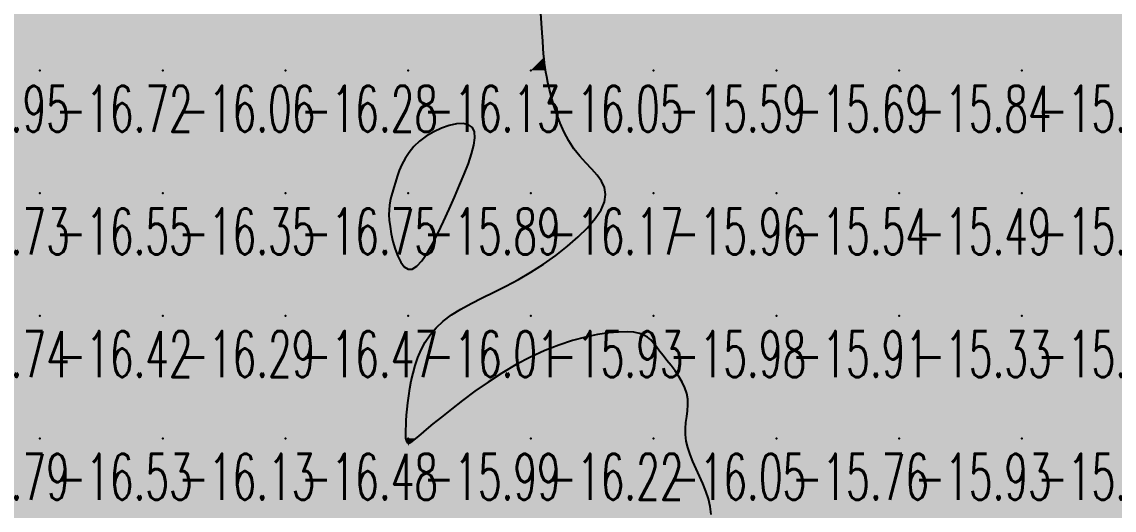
# Model space of a CAD drawing. Header units: millimetres. Extents: x 88261 to 90953, y 390274 to 392322.
# Drawn here: x 89458.8 to 89547.8, y 391521.4 to 391561.2 of the extents above; entities that cross this region are included whole.
import ezdxf
from ezdxf.enums import TextEntityAlignment as Align

# ---------------------------------------------------------------- set-up
doc = ezdxf.new("R2010")
doc.units = ezdxf.units.MM
doc.header["$LTSCALE"] = 25
for name, color, linetype in [('CN_03_00', 7, 'Continuous'), ('COTEAlt', 7, 'Continuous'), ('TN_COLORIAGE', 7, 'Continuous')]:
    doc.layers.add(name, color=color, linetype=linetype)
doc.styles.add('Simplex 1.0', font='Simplex.shx', dxfattribs={"width": 0.99, "height": 2.5})
doc.styles.get("Standard").update_dxf_attribs({"font": 'times.ttf'})

# ---------------------------------------------------------------- blocks, each defined once
blk = doc.blocks.new('COTE')
at = {"color": 0}
blk.add_point((0, 0), dxfattribs=at)
at = {"layer": 'COTEAlt'}
blk.add_attdef('ALT', text='', height=3.75, dxfattribs=at).set_placement((1.25, -1.25), align=Align.TOP_LEFT)

msp = doc.modelspace()

# ---------------------------------------------------------------- linework, layer by layer
at = {"layer": 'CN_03_00', "elevation": -16, "flags": 128}
msp.add_lwpolyline([(89514.94, 391521.047), (89514.852, 391521.681), (89514.708, 391522.308), (89514.509, 391522.931), (89514.266, 391523.549), (89513.999, 391524.159), (89513.723, 391524.76), (89513.458, 391525.349), (89513.22, 391525.924), (89513.027, 391526.484), (89512.897, 391527.025), (89512.84, 391527.547), (89512.843, 391528.052), (89512.885, 391528.543), (89512.945, 391529.023), (89513.002, 391529.495), (89513.037, 391529.961), (89513.028, 391530.425), (89512.955, 391530.891), (89512.803, 391531.358), (89512.583, 391531.825), (89512.31, 391532.287), (89512.001, 391532.739), (89511.672, 391533.177), (89511.339, 391533.596), (89511.018, 391533.992), (89510.726, 391534.36), (89510.473, 391534.696), (89510.242, 391534.997), (89510.011, 391535.261), (89509.758, 391535.485), (89509.462, 391535.666), (89509.099, 391535.801), (89508.647, 391535.889), (89508.085, 391535.926), (89507.396, 391535.909), (89506.591, 391535.834), (89505.684, 391535.696), (89504.694, 391535.489), (89503.635, 391535.208), (89502.525, 391534.849), (89501.378, 391534.406), (89500.212, 391533.873), (89499.043, 391533.252), (89497.888, 391532.563), (89496.765, 391531.83), (89495.693, 391531.08), (89494.689, 391530.337), (89493.771, 391529.629), (89492.957, 391528.979), (89492.265, 391528.415), (89491.707, 391527.954), (89491.273, 391527.591), (89490.944, 391527.316), (89490.706, 391527.115), (89490.54, 391526.977), (89490.43, 391526.891), (89490.361, 391526.845), (89490.313, 391526.826), (89490.275, 391526.825), (89490.242, 391526.838), (89490.213, 391526.861), (89490.189, 391526.893), (89490.168, 391526.93), (89490.149, 391526.971), (89490.132, 391527.012), (89490.117, 391527.05), (89490.102, 391527.086), (89490.088, 391527.126), (89490.076, 391527.179), (89490.066, 391527.256), (89490.059, 391527.364), (89490.056, 391527.513), (89490.057, 391527.712), (89490.063, 391527.971), (89490.075, 391528.295), (89490.094, 391528.682), (89490.124, 391529.123), (89490.166, 391529.613), (89490.223, 391530.145), (89490.297, 391530.711), (89490.39, 391531.306), (89490.505, 391531.923), (89490.645, 391532.554), (89490.819, 391533.193), (89491.035, 391533.833), (89491.305, 391534.467), (89491.637, 391535.087), (89492.041, 391535.687), (89492.526, 391536.26), (89493.102, 391536.799), (89493.775, 391537.3), (89494.537, 391537.773), (89495.374, 391538.232), (89496.274, 391538.691), (89497.225, 391539.163), (89498.214, 391539.661), (89499.229, 391540.201), (89500.258, 391540.794), (89501.285, 391541.45), (89502.286, 391542.157), (89503.234, 391542.898), (89504.103, 391543.657), (89504.866, 391544.417), (89505.497, 391545.16), (89505.967, 391545.871), (89506.252, 391546.532), (89506.334, 391547.132), (89506.236, 391547.682), (89505.993, 391548.199), (89505.637, 391548.699), (89505.202, 391549.197), (89504.721, 391549.712), (89504.229, 391550.259), (89503.758, 391550.854), (89503.336, 391551.508), (89502.966, 391552.208), (89502.644, 391552.932), (89502.367, 391553.662), (89502.132, 391554.377), (89501.935, 391555.059), (89501.773, 391555.686), (89501.643, 391556.239), (89501.54, 391556.706), (89501.462, 391557.106), (89501.402, 391557.467), (89501.357, 391557.815), (89501.321, 391558.177), (89501.289, 391558.581), (89501.258, 391559.054), (89501.221, 391559.622), (89501.177, 391560.303), (89501.126, 391561.076), (89501.073, 391561.911)], dxfattribs=at)
msp.add_lwpolyline([(89488.87, 391543.918), (89489.008, 391543.295), (89489.183, 391542.674), (89489.395, 391542.097), (89489.642, 391541.604), (89489.924, 391541.235), (89490.24, 391541.031), (89490.588, 391541.033), (89490.968, 391541.269), (89491.373, 391541.717), (89491.798, 391542.342), (89492.237, 391543.109), (89492.685, 391543.985), (89493.134, 391544.933), (89493.58, 391545.92), (89494.015, 391546.91), (89494.433, 391547.874), (89494.818, 391548.792), (89495.153, 391549.652), (89495.421, 391550.439), (89495.605, 391551.14), (89495.687, 391551.741), (89495.651, 391552.228), (89495.478, 391552.587), (89495.161, 391552.808), (89494.721, 391552.9), (89494.187, 391552.877), (89493.591, 391552.75), (89492.963, 391552.534), (89492.331, 391552.241), (89491.726, 391551.884), (89491.179, 391551.477), (89490.712, 391551.031), (89490.323, 391550.557), (89490.001, 391550.066), (89489.739, 391549.567), (89489.525, 391549.07), (89489.35, 391548.586), (89489.204, 391548.125), (89489.079, 391547.697), (89488.966, 391547.307), (89488.867, 391546.945), (89488.786, 391546.595), (89488.726, 391546.243), (89488.691, 391545.873), (89488.684, 391545.469), (89488.71, 391545.018), (89488.771, 391544.502), (89488.87, 391543.918)], close=True, dxfattribs=at)
at = {"layer": 'TN_COLORIAGE', "color": 183}
for points in [[(89450.249, 391557.239, -16.975), (89460.249, 391557.239, -16.975), (89460.249, 391567.239, -16.975)], [(89450.249, 391567.239, -16.975), (89450.249, 391557.239, -16.975), (89460.249, 391567.239, -16.975)], [(89460.249, 391557.239, -16.307), (89470.249, 391557.239, -16.307), (89470.249, 391567.239, -16.307)], [(89460.249, 391567.239, -16.307), (89460.249, 391557.239, -16.307), (89470.249, 391567.239, -16.307)], [(89470.249, 391567.239, -16), (89479.973, 391567.239, -16), (89470.249, 391557.239, -16), (89478.939, 391565.929, -16)], [(89480.249, 391557.239, -16.509), (89490.249, 391557.239, -16.509), (89490.249, 391567.239, -16.509)], [(89490.249, 391567.239, -16), (89480.417, 391567.239, -16), (89480.249, 391557.239, -16), (89480.249, 391566.937, -16)], [(89490.249, 391557.239, -16.02), (89500.249, 391557.239, -16.02), (89500.249, 391567.239, -16.02)], [(89490.249, 391567.239, -16.02), (89490.249, 391557.239, -16.02), (89500.249, 391567.239, -16.02)], [(89500.249, 391557.239, -16), (89501.323, 391558.314, -16), (89500.249, 391567.239, -16), (89500.695, 391567.239, -16)], [(89480.249, 391557.239, -16), (89480.249, 391566.937, -16), (89470.249, 391557.239, -16), (89478.939, 391565.929, -16)], [(89501.323, 391558.314, -16.05), (89501.34, 391557.239, -16.05), (89500.249, 391557.239, -16.05)], [(89450.249, 391547.239, -16.724), (89460.249, 391547.239, -16.724), (89460.249, 391557.239, -16.724)], [(89450.249, 391557.239, -16.724), (89450.249, 391547.239, -16.724), (89460.249, 391557.239, -16.724)], [(89460.249, 391547.239, -16.058), (89470.249, 391547.239, -16.058), (89470.249, 391557.239, -16.058)], [(89460.249, 391557.239, -16.058), (89460.249, 391547.239, -16.058), (89470.249, 391557.239, -16.058)], [(89470.249, 391547.239, -16.279), (89480.249, 391547.239, -16.279), (89480.249, 391557.239, -16.279)], [(89470.249, 391557.239, -16.279), (89470.249, 391547.239, -16.279), (89480.249, 391557.239, -16.279)], [(89480.249, 391547.239, -16), (89488.968, 391547.239, -16), (89490.249, 391557.239, -16), (89490.249, 391551.88, -16)], [(89480.249, 391557.239, -16.127), (89480.249, 391547.239, -16.127), (89490.249, 391557.239, -16.127)], [(89490.249, 391557.239, -16), (89490.249, 391551.88, -16), (89500.249, 391557.239, -16), (89497.109, 391554.1, -16)], [(89500.249, 391547.239, -16), (89494.183, 391547.239, -16), (89500.249, 391557.239, -16), (89497.109, 391554.1, -16)], [(89500.249, 391547.239, -16), (89503.171, 391550.161, -16), (89500.249, 391557.239, -16), (89501.34, 391557.239, -16)], [(89503.171, 391550.161, -16.17), (89508.523, 391547.239, -16.17), (89500.249, 391547.239, -16.17)], [(89450.249, 391547.239, -16.547), (89450.249, 391537.239, -16.547), (89460.249, 391547.239, -16.547)], [(89450.249, 391537.239, -16.547), (89460.249, 391537.239, -16.547), (89460.249, 391547.239, -16.547)], [(89460.249, 391547.239, -16.347), (89460.249, 391537.239, -16.347), (89470.249, 391547.239, -16.347)], [(89460.249, 391537.239, -16.347), (89470.249, 391537.239, -16.347), (89470.249, 391547.239, -16.347)], [(89470.249, 391547.239, -16.749), (89470.249, 391537.239, -16.749), (89480.249, 391547.239, -16.749)], [(89470.249, 391537.239, -16.749), (89480.249, 391537.239, -16.749), (89480.249, 391547.239, -16.749)], [(89480.249, 391547.239, -16), (89488.968, 391547.239, -16), (89480.249, 391537.239, -16), (89488.352, 391545.342, -16)], [(89500.249, 391547.239, -16), (89500.249, 391540.071, -16), (89490.249, 391537.239, -16), (89492.029, 391537.239, -16)], [(89500.249, 391547.239, -16), (89494.183, 391547.239, -16), (89490.249, 391537.239, -16), (89490.249, 391538.405, -16)], [(89500.249, 391540.071, -16.17), (89508.523, 391547.239, -16.17), (89500.249, 391547.239, -16.17)], [(89480.249, 391537.239, -16), (89488.352, 391545.342, -16), (89490.249, 391537.239, -16), (89490.249, 391538.405, -16)], [(89450.249, 391537.239, -16.424), (89450.249, 391527.239, -16.424), (89460.249, 391537.239, -16.424)], [(89450.249, 391527.239, -16.424), (89460.249, 391527.239, -16.424), (89460.249, 391537.239, -16.424)], [(89460.249, 391527.239, -16.289), (89470.249, 391527.239, -16.289), (89470.249, 391537.239, -16.289)], [(89460.249, 391537.239, -16.289), (89460.249, 391527.239, -16.289), (89470.249, 391537.239, -16.289)], [(89470.249, 391527.239, -16.47), (89480.249, 391527.239, -16.47), (89480.249, 391537.239, -16.47)], [(89470.249, 391537.239, -16.47), (89470.249, 391527.239, -16.47), (89480.249, 391537.239, -16.47)], [(89480.249, 391527.239, -16), (89490.005, 391527.239, -16), (89490.249, 391537.239, -16), (89490.249, 391531.764, -16)], [(89480.249, 391537.239, -16.015), (89480.249, 391527.239, -16.015), (89490.249, 391537.239, -16.015)], [(89492.029, 391537.239, -16.015), (89490.249, 391531.764, -16.015), (89490.249, 391537.239, -16.015)], [(89500.249, 391534.877, -16.217), (89509.503, 391536.493, -16.217), (89500.249, 391527.239, -16.217)], [(89500.249, 391527.239, -16), (89509.503, 391536.493, -16), (89510.249, 391527.239, -16), (89510.249, 391534.704, -16)], [(89500.249, 391534.877, -16.217), (89490.773, 391527.239, -16.217), (89500.249, 391527.239, -16.217)], [(89513.86, 391530.85, -16.051), (89510.249, 391534.704, -16.051), (89510.249, 391527.239, -16.051)], [(89512.042, 391527.239, -16.051), (89513.86, 391530.85, -16.051), (89510.249, 391527.239, -16.051)], [(89457.675, 391517.239, -16.533), (89460.249, 391519.38, -16.533), (89450.249, 391517.239, -16.533), (89460.249, 391527.239, -16.533)], [(89450.249, 391527.239, -16.533), (89450.249, 391517.239, -16.533), (89460.249, 391527.239, -16.533)], [(89460.249, 391519.38, -16.132), (89461.526, 391518.516, -16.132), (89460.249, 391527.239, -16.132), (89470.249, 391527.239, -16.132)], [(89461.75, 391517.239, -16.132), (89461.526, 391518.516, -16.132), (89470.249, 391517.239, -16.132), (89470.249, 391527.239, -16.132)], [(89470.249, 391527.239, -16.48), (89470.249, 391517.239, -16.48), (89480.249, 391527.239, -16.48)], [(89470.249, 391517.239, -16.48), (89480.249, 391517.239, -16.48), (89480.249, 391527.239, -16.48)], [(89480.249, 391517.239, -16), (89490.111, 391527.102, -16), (89480.249, 391527.239, -16), (89490.005, 391527.239, -16)], [(89480.249, 391517.239, -16), (89490.111, 391527.102, -16), (89490.249, 391517.239, -16), (89490.249, 391526.654, -16)], [(89500.249, 391527.239, -16), (89490.773, 391527.239, -16), (89490.249, 391517.239, -16), (89490.249, 391526.654, -16)], [(89490.249, 391517.239, -16.217), (89500.249, 391517.239, -16.217), (89500.249, 391527.239, -16.217)], [(89500.249, 391527.239, -16.051), (89500.249, 391517.239, -16.051), (89510.249, 391527.239, -16.051)], [(89500.249, 391517.239, -16.051), (89510.249, 391517.239, -16.051), (89510.249, 391527.239, -16.051)], [(89510.249, 391517.239, -16), (89515.352, 391522.343, -16), (89510.249, 391527.239, -16), (89512.042, 391527.239, -16)], [(89514.8, 391517.239, -16.245), (89515.352, 391522.343, -16.245), (89510.249, 391517.239, -16.245)]]:
    msp.add_solid(points, dxfattribs=at)
at = {"layer": 'TN_COLORIAGE', "color": 241}
for points in [[(89500.695, 391567.239, -15.582), (89501.323, 391558.314, -15.582), (89510.249, 391567.239, -15.582)], [(89501.34, 391557.239, -15.582), (89501.323, 391558.314, -15.582), (89510.249, 391557.239, -15.582), (89510.249, 391567.239, -15.582)], [(89510.249, 391557.239, -15.914), (89520.249, 391557.239, -15.914), (89520.249, 391567.239, -15.914)], [(89510.249, 391567.239, -15.914), (89510.249, 391557.239, -15.914), (89520.249, 391567.239, -15.914)], [(89520.249, 391567.239, -15.529), (89520.249, 391557.239, -15.529), (89530.249, 391567.239, -15.529)], [(89520.249, 391557.239, -15.529), (89530.249, 391557.239, -15.529), (89530.249, 391567.239, -15.529)], [(89530.249, 391567.239, -15.585), (89530.249, 391557.239, -15.585), (89540.249, 391567.239, -15.585)], [(89530.249, 391557.239, -15.585), (89540.249, 391557.239, -15.585), (89540.249, 391567.239, -15.585)], [(89540.249, 391567.239, -15.086), (89540.249, 391557.239, -15.086), (89550.249, 391567.239, -15.086)], [(89540.249, 391557.239, -15.086), (89550.249, 391557.239, -15.086), (89550.249, 391567.239, -15.086)], [(89501.34, 391557.239, -15.589), (89503.171, 391550.161, -15.589), (89510.249, 391557.239, -15.589)], [(89508.523, 391547.239, -15.589), (89503.171, 391550.161, -15.589), (89510.249, 391547.239, -15.589), (89510.249, 391557.239, -15.589)], [(89510.249, 391557.239, -15.695), (89510.249, 391547.239, -15.695), (89520.249, 391557.239, -15.695)], [(89510.249, 391547.239, -15.695), (89520.249, 391547.239, -15.695), (89520.249, 391557.239, -15.695)], [(89520.249, 391547.239, -15.839), (89530.249, 391547.239, -15.839), (89530.249, 391557.239, -15.839)], [(89520.249, 391557.239, -15.839), (89520.249, 391547.239, -15.839), (89530.249, 391557.239, -15.839)], [(89530.249, 391547.239, -15.507), (89540.249, 391547.239, -15.507), (89540.249, 391557.239, -15.507)], [(89530.249, 391557.239, -15.507), (89530.249, 391547.239, -15.507), (89540.249, 391557.239, -15.507)], [(89540.249, 391547.239, -15.073), (89550.249, 391547.239, -15.073), (89550.249, 391557.239, -15.073)], [(89540.249, 391557.239, -15.073), (89540.249, 391547.239, -15.073), (89550.249, 391557.239, -15.073)], [(89497.109, 391554.1, -15.89), (89490.249, 391551.88, -15.89), (89490.249, 391547.239, -15.89)], [(89497.109, 391554.1, -15.89), (89494.183, 391547.239, -15.89), (89490.249, 391547.239, -15.89)], [(89490.249, 391551.88, -15.89), (89488.968, 391547.239, -15.89), (89490.249, 391547.239, -15.89)], [(89488.352, 391545.342, -15.89), (89488.968, 391547.239, -15.89), (89490.249, 391547.239, -15.89)], [(89490.249, 391538.405, -15.89), (89488.352, 391545.342, -15.89), (89490.249, 391547.239, -15.89)], [(89490.249, 391538.405, -15.89), (89494.183, 391547.239, -15.89), (89490.249, 391547.239, -15.89)], [(89500.249, 391537.239, -15.965), (89510.249, 391537.239, -15.965), (89510.249, 391547.239, -15.965)], [(89508.523, 391547.239, -15.933), (89500.249, 391540.071, -15.933), (89510.249, 391547.239, -15.933), (89500.249, 391537.239, -15.933)], [(89510.249, 391537.239, -15.54), (89520.249, 391537.239, -15.54), (89520.249, 391547.239, -15.54)], [(89510.249, 391547.239, -15.54), (89510.249, 391537.239, -15.54), (89520.249, 391547.239, -15.54)], [(89520.249, 391547.239, -15.494), (89520.249, 391537.239, -15.494), (89530.249, 391547.239, -15.494)], [(89520.249, 391537.239, -15.494), (89530.249, 391537.239, -15.494), (89530.249, 391547.239, -15.494)], [(89530.249, 391547.239, -15.289), (89530.249, 391537.239, -15.289), (89540.249, 391547.239, -15.289)], [(89530.249, 391537.239, -15.289), (89540.249, 391537.239, -15.289), (89540.249, 391547.239, -15.289)], [(89540.249, 391547.239, -15.553), (89540.249, 391537.239, -15.553), (89550.249, 391547.239, -15.553)], [(89540.249, 391537.239, -15.553), (89550.249, 391537.239, -15.553), (89550.249, 391547.239, -15.553)], [(89492.029, 391537.239, -15.933), (89500.249, 391540.071, -15.933), (89500.249, 391537.239, -15.933)], [(89490.249, 391531.764, -15.933), (89492.029, 391537.239, -15.933), (89490.249, 391527.239, -15.933), (89500.249, 391537.239, -15.933)], [(89490.773, 391527.239, -15.933), (89500.249, 391534.877, -15.933), (89490.249, 391527.239, -15.933), (89500.249, 391537.239, -15.933)], [(89509.503, 391536.493, -15.933), (89500.249, 391534.877, -15.933), (89510.249, 391537.239, -15.933), (89500.249, 391537.239, -15.933)], [(89510.249, 391534.704, -15.983), (89509.503, 391536.493, -15.983), (89510.249, 391537.239, -15.983)], [(89510.249, 391534.704, -15.909), (89513.86, 391530.85, -15.909), (89510.249, 391537.239, -15.909), (89520.249, 391537.239, -15.909)], [(89513.86, 391530.85, -15.765), (89512.042, 391527.239, -15.765), (89520.249, 391537.239, -15.765), (89520.249, 391527.239, -15.765)], [(89520.249, 391537.239, -15.329), (89520.249, 391527.239, -15.329), (89530.249, 391537.239, -15.329)], [(89520.249, 391527.239, -15.329), (89530.249, 391527.239, -15.329), (89530.249, 391537.239, -15.329)], [(89530.249, 391537.239, -15.273), (89530.249, 391527.239, -15.273), (89540.249, 391537.239, -15.273)], [(89530.249, 391527.239, -15.273), (89540.249, 391527.239, -15.273), (89540.249, 391537.239, -15.273)], [(89540.249, 391527.239, -15.55), (89550.249, 391527.239, -15.55), (89550.249, 391537.239, -15.55)], [(89540.249, 391537.239, -15.55), (89540.249, 391527.239, -15.55), (89550.249, 391537.239, -15.55)], [(89490.249, 391531.764, -15.988), (89490.005, 391527.239, -15.988), (89490.249, 391527.239, -15.988)], [(89490.005, 391527.239, -15.988), (89490.111, 391527.102, -15.988), (89490.249, 391527.239, -15.988)], [(89490.249, 391526.654, -15.988), (89490.111, 391527.102, -15.988), (89490.249, 391527.239, -15.988)], [(89490.249, 391526.654, -15.988), (89490.773, 391527.239, -15.988), (89490.249, 391527.239, -15.988)], [(89512.042, 391527.239, -15.765), (89515.352, 391522.343, -15.765), (89520.249, 391527.239, -15.765)], [(89515.352, 391522.343, -15.706), (89514.8, 391517.239, -15.706), (89520.249, 391527.239, -15.706), (89520.249, 391517.239, -15.706)], [(89520.249, 391517.239, -15.932), (89530.249, 391517.239, -15.932), (89530.249, 391527.239, -15.932)], [(89520.249, 391527.239, -15.932), (89520.249, 391517.239, -15.932), (89530.249, 391527.239, -15.932)], [(89530.249, 391517.239, -15.621), (89540.249, 391517.239, -15.621), (89540.249, 391527.239, -15.621)], [(89530.249, 391527.239, -15.621), (89530.249, 391517.239, -15.621), (89540.249, 391527.239, -15.621)], [(89540.249, 391517.239, -15.106), (89550.249, 391517.239, -15.106), (89550.249, 391527.239, -15.106)], [(89540.249, 391527.239, -15.106), (89540.249, 391517.239, -15.106), (89550.249, 391527.239, -15.106)]]:
    msp.add_solid(points, dxfattribs=at)

# ---------------------------------------------------------------- block references
at = {"layer": 'COTEAlt'}
ref = msp.add_blockref('COTE', (89450.249, 391557.239), dxfattribs=at)
ref.add_attrib('ALT', '-16.95', dxfattribs={"height": 3.75, "style": 'Simplex 1.0', "width": 0.6}).set_placement((89451.499, 391555.989), align=Align.TOP_LEFT)
ref = msp.add_blockref('COTE', (89460.249, 391557.239), dxfattribs=at)
ref.add_attrib('ALT', '-16.72', dxfattribs={"height": 3.75, "style": 'Simplex 1.0', "width": 0.6}).set_placement((89461.499, 391555.989), align=Align.TOP_LEFT)
ref = msp.add_blockref('COTE', (89470.249, 391557.239), dxfattribs=at)
ref.add_attrib('ALT', '-16.06', dxfattribs={"height": 3.75, "style": 'Simplex 1.0', "width": 0.6}).set_placement((89471.499, 391555.989), align=Align.TOP_LEFT)
ref = msp.add_blockref('COTE', (89480.249, 391557.239), dxfattribs=at)
ref.add_attrib('ALT', '-16.28', dxfattribs={"height": 3.75, "style": 'Simplex 1.0', "width": 0.6}).set_placement((89481.499, 391555.989), align=Align.TOP_LEFT)
ref = msp.add_blockref('COTE', (89490.249, 391557.239), dxfattribs=at)
ref.add_attrib('ALT', '-16.13', dxfattribs={"height": 3.75, "style": 'Simplex 1.0', "width": 0.6}).set_placement((89491.499, 391555.989), align=Align.TOP_LEFT)
ref = msp.add_blockref('COTE', (89500.249, 391557.239), dxfattribs=at)
ref.add_attrib('ALT', '-16.05', dxfattribs={"height": 3.75, "style": 'Simplex 1.0', "width": 0.6}).set_placement((89501.499, 391555.989), align=Align.TOP_LEFT)
ref = msp.add_blockref('COTE', (89510.249, 391557.239), dxfattribs=at)
ref.add_attrib('ALT', '-15.59', dxfattribs={"height": 3.75, "style": 'Simplex 1.0', "width": 0.6}).set_placement((89511.499, 391555.989), align=Align.TOP_LEFT)
ref = msp.add_blockref('COTE', (89520.249, 391557.239), dxfattribs=at)
ref.add_attrib('ALT', '-15.69', dxfattribs={"height": 3.75, "style": 'Simplex 1.0', "width": 0.6}).set_placement((89521.499, 391555.989), align=Align.TOP_LEFT)
ref = msp.add_blockref('COTE', (89530.249, 391557.239), dxfattribs=at)
ref.add_attrib('ALT', '-15.84', dxfattribs={"height": 3.75, "style": 'Simplex 1.0', "width": 0.6}).set_placement((89531.499, 391555.989), align=Align.TOP_LEFT)
ref = msp.add_blockref('COTE', (89540.249, 391557.239), dxfattribs=at)
ref.add_attrib('ALT', '-15.51', dxfattribs={"height": 3.75, "style": 'Simplex 1.0', "width": 0.6}).set_placement((89541.499, 391555.989), align=Align.TOP_LEFT)
ref = msp.add_blockref('COTE', (89450.249, 391547.239), dxfattribs=at)
ref.add_attrib('ALT', '-16.73', dxfattribs={"height": 3.75, "style": 'Simplex 1.0', "width": 0.6}).set_placement((89451.499, 391545.989), align=Align.TOP_LEFT)
ref = msp.add_blockref('COTE', (89460.249, 391547.239), dxfattribs=at)
ref.add_attrib('ALT', '-16.55', dxfattribs={"height": 3.75, "style": 'Simplex 1.0', "width": 0.6}).set_placement((89461.499, 391545.989), align=Align.TOP_LEFT)
ref = msp.add_blockref('COTE', (89470.249, 391547.239), dxfattribs=at)
ref.add_attrib('ALT', '-16.35', dxfattribs={"height": 3.75, "style": 'Simplex 1.0', "width": 0.6}).set_placement((89471.499, 391545.989), align=Align.TOP_LEFT)
ref = msp.add_blockref('COTE', (89480.249, 391547.239), dxfattribs=at)
ref.add_attrib('ALT', '-16.75', dxfattribs={"height": 3.75, "style": 'Simplex 1.0', "width": 0.6}).set_placement((89481.499, 391545.989), align=Align.TOP_LEFT)
ref = msp.add_blockref('COTE', (89490.249, 391547.239), dxfattribs=at)
ref.add_attrib('ALT', '-15.89', dxfattribs={"height": 3.75, "style": 'Simplex 1.0', "width": 0.6}).set_placement((89491.499, 391545.989), align=Align.TOP_LEFT)
ref = msp.add_blockref('COTE', (89500.249, 391547.239), dxfattribs=at)
ref.add_attrib('ALT', '-16.17', dxfattribs={"height": 3.75, "style": 'Simplex 1.0', "width": 0.6}).set_placement((89501.499, 391545.989), align=Align.TOP_LEFT)
ref = msp.add_blockref('COTE', (89510.249, 391547.239), dxfattribs=at)
ref.add_attrib('ALT', '-15.96', dxfattribs={"height": 3.75, "style": 'Simplex 1.0', "width": 0.6}).set_placement((89511.499, 391545.989), align=Align.TOP_LEFT)
ref = msp.add_blockref('COTE', (89520.249, 391547.239), dxfattribs=at)
ref.add_attrib('ALT', '-15.54', dxfattribs={"height": 3.75, "style": 'Simplex 1.0', "width": 0.6}).set_placement((89521.499, 391545.989), align=Align.TOP_LEFT)
ref = msp.add_blockref('COTE', (89530.249, 391547.239), dxfattribs=at)
ref.add_attrib('ALT', '-15.49', dxfattribs={"height": 3.75, "style": 'Simplex 1.0', "width": 0.6}).set_placement((89531.499, 391545.989), align=Align.TOP_LEFT)
ref = msp.add_blockref('COTE', (89540.249, 391547.239), dxfattribs=at)
ref.add_attrib('ALT', '-15.29', dxfattribs={"height": 3.75, "style": 'Simplex 1.0', "width": 0.6}).set_placement((89541.499, 391545.989), align=Align.TOP_LEFT)
ref = msp.add_blockref('COTE', (89450.249, 391537.239), dxfattribs=at)
ref.add_attrib('ALT', '-16.74', dxfattribs={"height": 3.75, "style": 'Simplex 1.0', "width": 0.6}).set_placement((89451.499, 391535.989), align=Align.TOP_LEFT)
ref = msp.add_blockref('COTE', (89460.249, 391537.239), dxfattribs=at)
ref.add_attrib('ALT', '-16.42', dxfattribs={"height": 3.75, "style": 'Simplex 1.0', "width": 0.6}).set_placement((89461.499, 391535.989), align=Align.TOP_LEFT)
ref = msp.add_blockref('COTE', (89470.249, 391537.239), dxfattribs=at)
ref.add_attrib('ALT', '-16.29', dxfattribs={"height": 3.75, "style": 'Simplex 1.0', "width": 0.6}).set_placement((89471.499, 391535.989), align=Align.TOP_LEFT)
ref = msp.add_blockref('COTE', (89480.249, 391537.239), dxfattribs=at)
ref.add_attrib('ALT', '-16.47', dxfattribs={"height": 3.75, "style": 'Simplex 1.0', "width": 0.6}).set_placement((89481.499, 391535.989), align=Align.TOP_LEFT)
ref = msp.add_blockref('COTE', (89490.249, 391537.239), dxfattribs=at)
ref.add_attrib('ALT', '-16.01', dxfattribs={"height": 3.75, "style": 'Simplex 1.0', "width": 0.6}).set_placement((89491.499, 391535.989), align=Align.TOP_LEFT)
ref = msp.add_blockref('COTE', (89500.249, 391537.239), dxfattribs=at)
ref.add_attrib('ALT', '-15.93', dxfattribs={"height": 3.75, "style": 'Simplex 1.0', "width": 0.6}).set_placement((89501.499, 391535.989), align=Align.TOP_LEFT)
ref = msp.add_blockref('COTE', (89510.249, 391537.239), dxfattribs=at)
ref.add_attrib('ALT', '-15.98', dxfattribs={"height": 3.75, "style": 'Simplex 1.0', "width": 0.6}).set_placement((89511.499, 391535.989), align=Align.TOP_LEFT)
ref = msp.add_blockref('COTE', (89520.249, 391537.239), dxfattribs=at)
ref.add_attrib('ALT', '-15.91', dxfattribs={"height": 3.75, "style": 'Simplex 1.0', "width": 0.6}).set_placement((89521.499, 391535.989), align=Align.TOP_LEFT)
ref = msp.add_blockref('COTE', (89530.249, 391537.239), dxfattribs=at)
ref.add_attrib('ALT', '-15.33', dxfattribs={"height": 3.75, "style": 'Simplex 1.0', "width": 0.6}).set_placement((89531.499, 391535.989), align=Align.TOP_LEFT)
ref = msp.add_blockref('COTE', (89540.249, 391537.239), dxfattribs=at)
ref.add_attrib('ALT', '-15.27', dxfattribs={"height": 3.75, "style": 'Simplex 1.0', "width": 0.6}).set_placement((89541.499, 391535.989), align=Align.TOP_LEFT)
ref = msp.add_blockref('COTE', (89450.249, 391527.239), dxfattribs=at)
ref.add_attrib('ALT', '-16.79', dxfattribs={"height": 3.75, "style": 'Simplex 1.0', "width": 0.6}).set_placement((89451.499, 391525.989), align=Align.TOP_LEFT)
ref = msp.add_blockref('COTE', (89460.249, 391527.239), dxfattribs=at)
ref.add_attrib('ALT', '-16.53', dxfattribs={"height": 3.75, "style": 'Simplex 1.0', "width": 0.6}).set_placement((89461.499, 391525.989), align=Align.TOP_LEFT)
ref = msp.add_blockref('COTE', (89470.249, 391527.239), dxfattribs=at)
ref.add_attrib('ALT', '-16.13', dxfattribs={"height": 3.75, "style": 'Simplex 1.0', "width": 0.6}).set_placement((89471.499, 391525.989), align=Align.TOP_LEFT)
ref = msp.add_blockref('COTE', (89480.249, 391527.239), dxfattribs=at)
ref.add_attrib('ALT', '-16.48', dxfattribs={"height": 3.75, "style": 'Simplex 1.0', "width": 0.6}).set_placement((89481.499, 391525.989), align=Align.TOP_LEFT)
ref = msp.add_blockref('COTE', (89490.249, 391527.239), dxfattribs=at)
ref.add_attrib('ALT', '-15.99', dxfattribs={"height": 3.75, "style": 'Simplex 1.0', "width": 0.6}).set_placement((89491.499, 391525.989), align=Align.TOP_LEFT)
ref = msp.add_blockref('COTE', (89500.249, 391527.239), dxfattribs=at)
ref.add_attrib('ALT', '-16.22', dxfattribs={"height": 3.75, "style": 'Simplex 1.0', "width": 0.6}).set_placement((89501.499, 391525.989), align=Align.TOP_LEFT)
ref = msp.add_blockref('COTE', (89510.249, 391527.239), dxfattribs=at)
ref.add_attrib('ALT', '-16.05', dxfattribs={"height": 3.75, "style": 'Simplex 1.0', "width": 0.6}).set_placement((89511.499, 391525.989), align=Align.TOP_LEFT)
ref = msp.add_blockref('COTE', (89520.249, 391527.239), dxfattribs=at)
ref.add_attrib('ALT', '-15.76', dxfattribs={"height": 3.75, "style": 'Simplex 1.0', "width": 0.6}).set_placement((89521.499, 391525.989), align=Align.TOP_LEFT)
ref = msp.add_blockref('COTE', (89530.249, 391527.239), dxfattribs=at)
ref.add_attrib('ALT', '-15.93', dxfattribs={"height": 3.75, "style": 'Simplex 1.0', "width": 0.6}).set_placement((89531.499, 391525.989), align=Align.TOP_LEFT)
ref = msp.add_blockref('COTE', (89540.249, 391527.239), dxfattribs=at)
ref.add_attrib('ALT', '-15.62', dxfattribs={"height": 3.75, "style": 'Simplex 1.0', "width": 0.6}).set_placement((89541.499, 391525.989), align=Align.TOP_LEFT)

doc.saveas('drawing.dxf')
